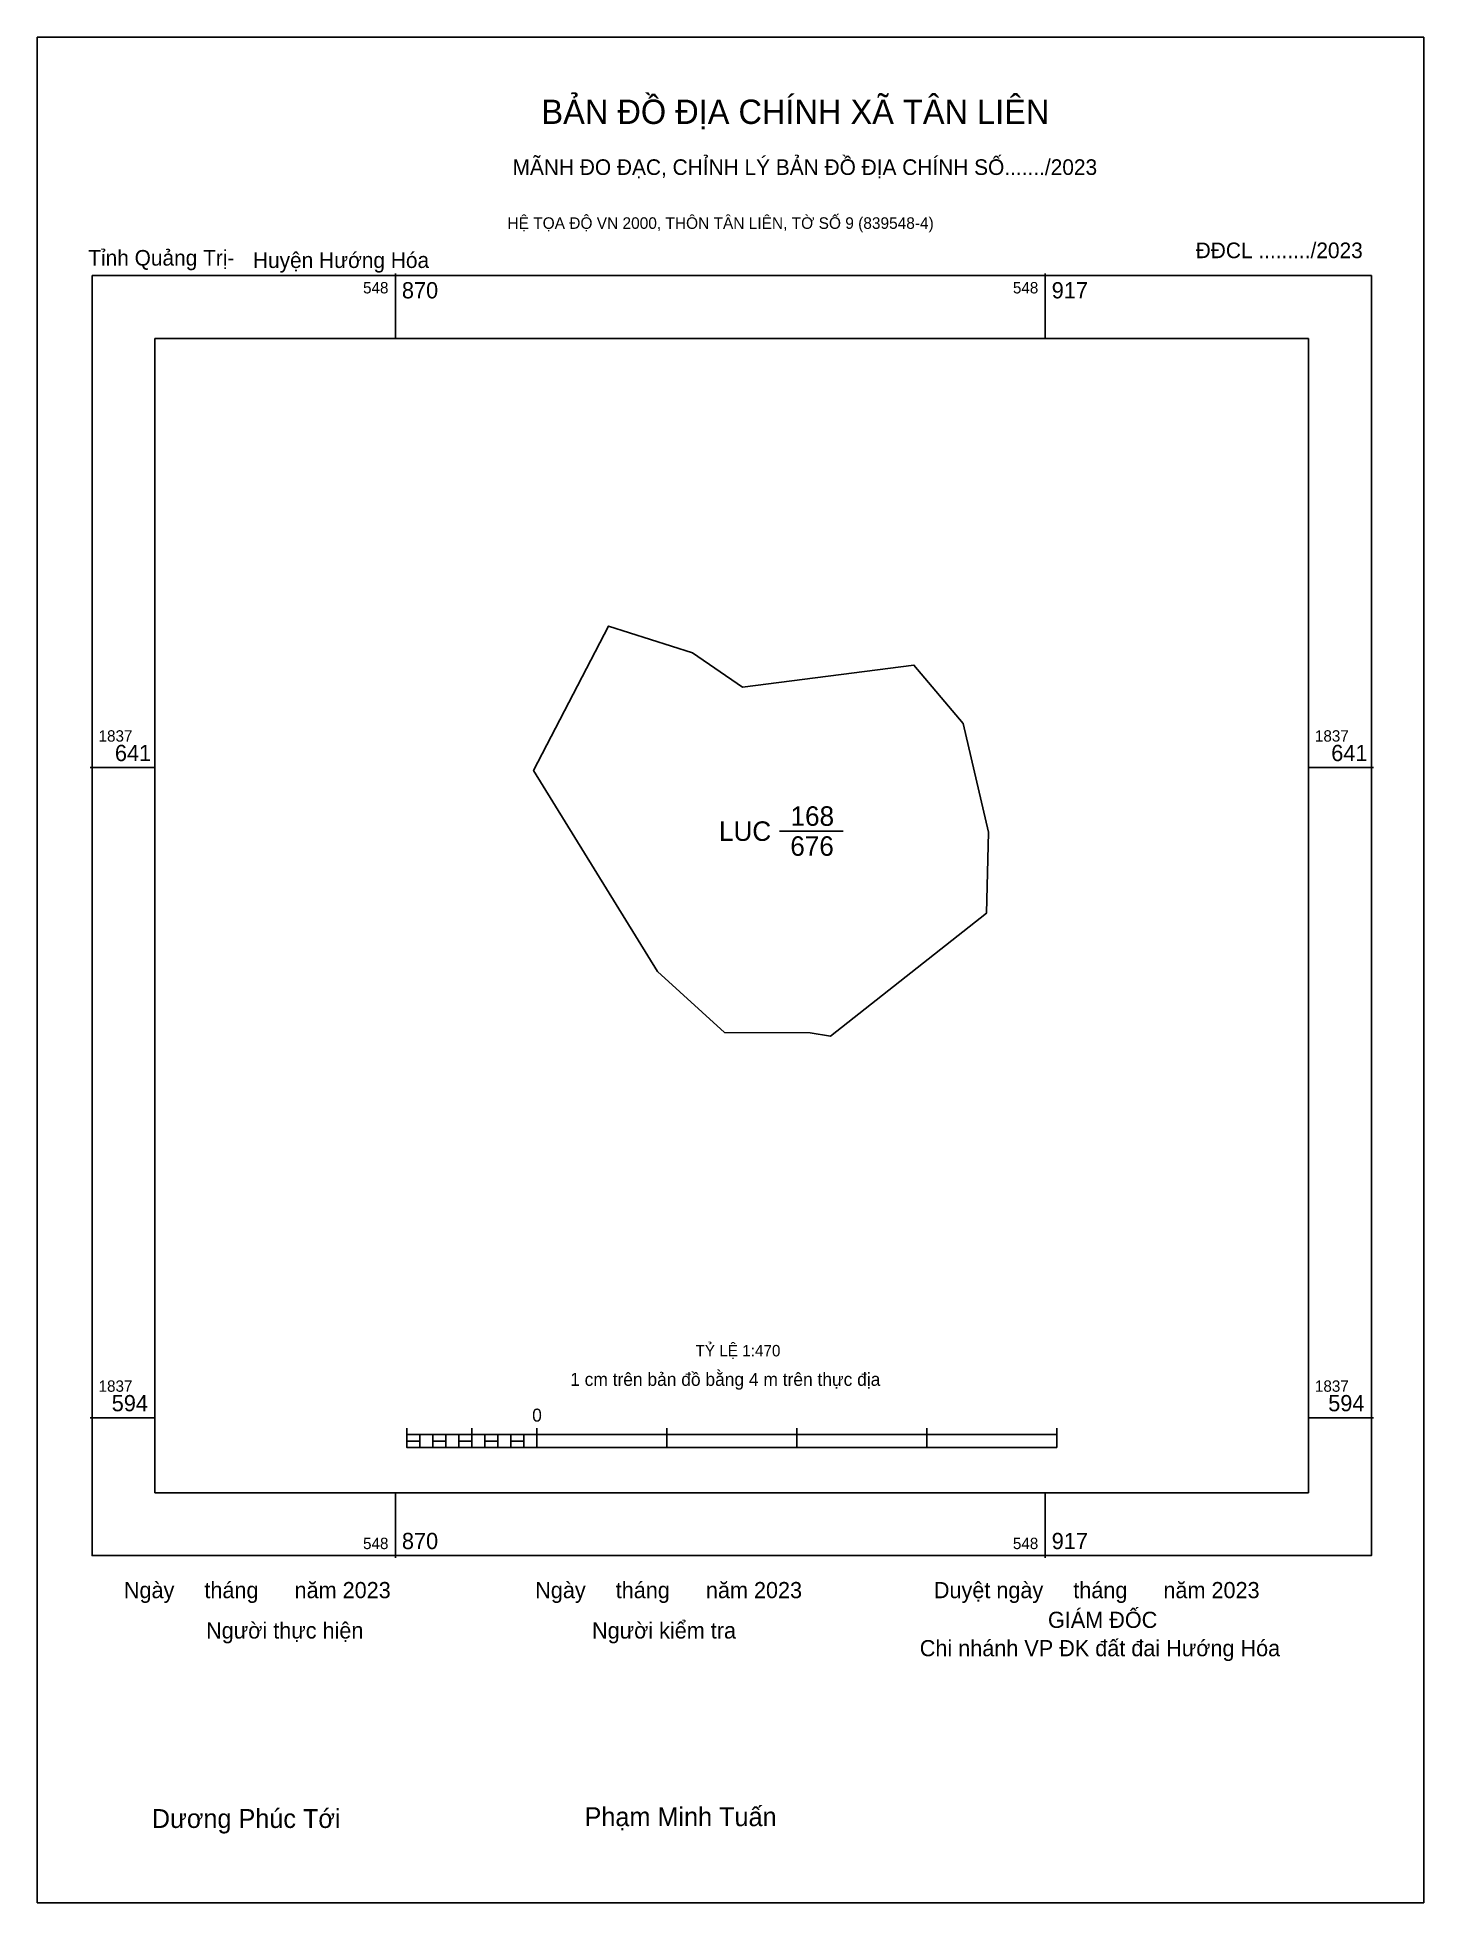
# Model space of a CAD drawing. Extents: x 548845 to 548945, y 1837559 to 1837694.
import ezdxf

# ---------------------------------------------------------------- set-up
doc = ezdxf.new("R2010")
doc.units = 0
for name, color, linetype in [('Level 10', 7, 'Continuous'), ('Level 13', 7, 'Continuous'), ('Level 15', 7, 'Continuous'), ('Level 6', 7, 'Continuous'), ('Level 62', 7, 'Continuous'), ('Level 63', 7, 'Continuous'), ('Level 9', 7, 'Continuous')]:
    doc.layers.add(name, color=color, linetype=linetype)

msp = doc.modelspace()

# ---------------------------------------------------------------- linework, layer by layer
at = {"layer": 'Level 10'}
msp.add_lwpolyline([(548894.28, 1837622.26), (548889.42, 1837626.67), (548880.46, 1837641.22), (548885.89, 1837651.67), (548891.97, 1837649.74), (548895.57, 1837647.26), (548907.99, 1837648.84), (548911.54, 1837644.63), (548912.12, 1837642.14), (548913.38, 1837636.76), (548913.23, 1837630.9), (548901.95, 1837622.01), (548900.47, 1837622.24)], close=True, dxfattribs=at)
at = {"layer": 'Level 13'}
msp.add_line((548898.26, 1837636.84), (548902.87, 1837636.84), dxfattribs=at)
at = {"layer": 'Level 15'}
msp.add_lwpolyline([(548844.54, 1837694.26), (548944.88, 1837694.26), (548944.88, 1837559.32), (548844.54, 1837559.32)], close=True, dxfattribs=at)
at = {"layer": 'Level 62'}
msp.add_lwpolyline([(548853.06, 1837672.46), (548936.54, 1837672.46), (548936.54, 1837588.98), (548853.06, 1837588.98)], close=True, dxfattribs=at)
at = {"layer": 'Level 63'}
for p, q in [((548870.46, 1837677.17), (548870.46, 1837672.46)), ((548917.49, 1837677.17), (548917.49, 1837672.46)), ((548848.36, 1837641.43), (548853.06, 1837641.43)), ((548936.54, 1837641.43), (548941.25, 1837641.43)), ((548848.36, 1837594.4), (548853.06, 1837594.4)), ((548871.29, 1837593.65), (548871.29, 1837592.24)), ((548875.99, 1837593.65), (548875.99, 1837592.24)), ((548880.7, 1837593.65), (548880.7, 1837592.24)), ((548890.1, 1837593.65), (548890.1, 1837592.24)), ((548899.51, 1837593.65), (548899.51, 1837592.24)), ((548908.91, 1837593.65), (548908.91, 1837592.24)), ((548918.32, 1837593.65), (548918.32, 1837592.24)), ((548936.54, 1837594.4), (548941.25, 1837594.4)), ((548871.29, 1837593.18), (548918.32, 1837593.18)), ((548871.29, 1837592.24), (548918.32, 1837592.24)), ((548872.23, 1837593.18), (548872.23, 1837592.24)), ((548873.17, 1837593.18), (548873.17, 1837592.24)), ((548874.11, 1837593.18), (548874.11, 1837592.24)), ((548875.05, 1837593.18), (548875.05, 1837592.24)), ((548875.99, 1837593.18), (548875.99, 1837592.24)), ((548876.93, 1837593.18), (548876.93, 1837592.24)), ((548877.87, 1837593.18), (548877.87, 1837592.24)), ((548878.81, 1837593.18), (548878.81, 1837592.24)), ((548879.75, 1837593.18), (548879.75, 1837592.24)), ((548880.7, 1837593.18), (548880.7, 1837592.24)), ((548870.46, 1837588.98), (548870.46, 1837584.28)), ((548917.49, 1837588.98), (548917.49, 1837584.28))]:
    msp.add_line(p, q, dxfattribs=at)
for points in [[(548848.51, 1837677.02), (548941.1, 1837677.02), (548941.1, 1837584.43), (548848.51, 1837584.43)], [(548871.29, 1837592.71), (548872.23, 1837592.71), (548872.23, 1837592.24), (548871.29, 1837592.24)], [(548871.29, 1837592.71), (548872.23, 1837592.71), (548872.23, 1837592.24), (548871.29, 1837592.24)], [(548873.17, 1837592.71), (548874.11, 1837592.71), (548874.11, 1837592.24), (548873.17, 1837592.24)], [(548875.05, 1837592.71), (548875.99, 1837592.71), (548875.99, 1837592.24), (548875.05, 1837592.24)], [(548876.93, 1837592.71), (548877.87, 1837592.71), (548877.87, 1837592.24), (548876.93, 1837592.24)], [(548878.81, 1837592.71), (548879.75, 1837592.71), (548879.75, 1837592.24), (548878.81, 1837592.24)]]:
    msp.add_lwpolyline(points, close=True, dxfattribs=at)

# ---------------------------------------------------------------- texts
at = {"layer": 'Level 13'}
for s, p in [('168', (548899.06, 1837637.22)), ('LUC', (548893.88, 1837636.13)), ('676', (548899.04, 1837635.05))]:
    msp.add_text(s, height=1.411, dxfattribs=at).set_placement(p)
at = {"layer": 'Level 6'}
msp.add_text('TỶ LỆ 1:470', height=0.8267, dxfattribs=at).set_placement((548892.18, 1837598.84))
at = {"layer": 'Level 63'}
for s, height, p in [('BẢN ĐỒ ĐỊA CHÍNH XÃ TÂN LIÊN', 1.7606, (548881.03, 1837687.99)), ('MÃNH ĐO ĐẠC, CHỈNH LÝ BẢN ĐỒ ĐỊA CHÍNH SỐ......./2023', 1.1297, (548878.94, 1837684.3)), ('HỆ TỌA ĐỘ VN 2000, THÔN TÂN LIÊN, TỜ SỐ 9 (839548-4)', 0.8363, (548878.57, 1837680.4)), ('548', 0.823, (548868.12, 1837675.73)), ('870', 1.176, (548870.93, 1837675.37)), ('548', 0.823, (548915.15, 1837675.73)), ('917', 1.176, (548917.96, 1837675.37)), ('1837', 0.823, (548848.98, 1837643.31)), ('1837', 0.823, (548937.01, 1837643.31)), ('641', 1.176, (548850.16, 1837641.9)), ('641', 1.176, (548938.19, 1837641.9)), ('1 cm trên bản đồ bằng 4 m trên thực địa', 0.9406, (548883.11, 1837596.71)), ('1837', 0.823, (548848.98, 1837596.28)), ('1837', 0.823, (548937.01, 1837596.28)), ('594', 1.176, (548849.93, 1837594.87)), ('0', 0.941, (548880.36, 1837594.12)), ('594', 1.176, (548937.97, 1837594.87)), ('548', 0.823, (548868.12, 1837584.9)), ('870', 1.176, (548870.93, 1837584.9)), ('548', 0.823, (548915.15, 1837584.9)), ('917', 1.176, (548917.96, 1837584.9)), ('Ngày     tháng      năm 2023', 1.1702, (548850.81, 1837581.35)), ('Ngày     tháng      năm 2023', 1.1702, (548880.58, 1837581.35)), ('Duyệt ngày     tháng      năm 2023', 1.1702, (548909.43, 1837581.35)), ('GIÁM ĐỐC', 1.17, (548917.69, 1837579.2)), ('Người thực hiện', 1.1702, (548856.76, 1837578.43)), ('Người kiểm tra', 1.1702, (548884.69, 1837578.43)), ('Chi nhánh VP ĐK đất đai Hướng Hóa', 1.1702, (548908.41, 1837577.15)), ('Dương Phúc Tới', 1.3649, (548852.83, 1837564.73)), ('Phạm Minh Tuấn', 1.3649, (548884.15, 1837564.86))]:
    msp.add_text(s, height=height, dxfattribs=at).set_placement(p)
at = {"layer": 'Level 9'}
for s, p in [('Tỉnh Quảng Trị-', (548848.23, 1837677.74)), ('Huyện Hướng Hóa', (548860.15, 1837677.57)), ('ĐĐCL ........./2023', (548928.38, 1837678.28))]:
    msp.add_text(s, height=1.1297, dxfattribs=at).set_placement(p)

doc.saveas('drawing.dxf')
